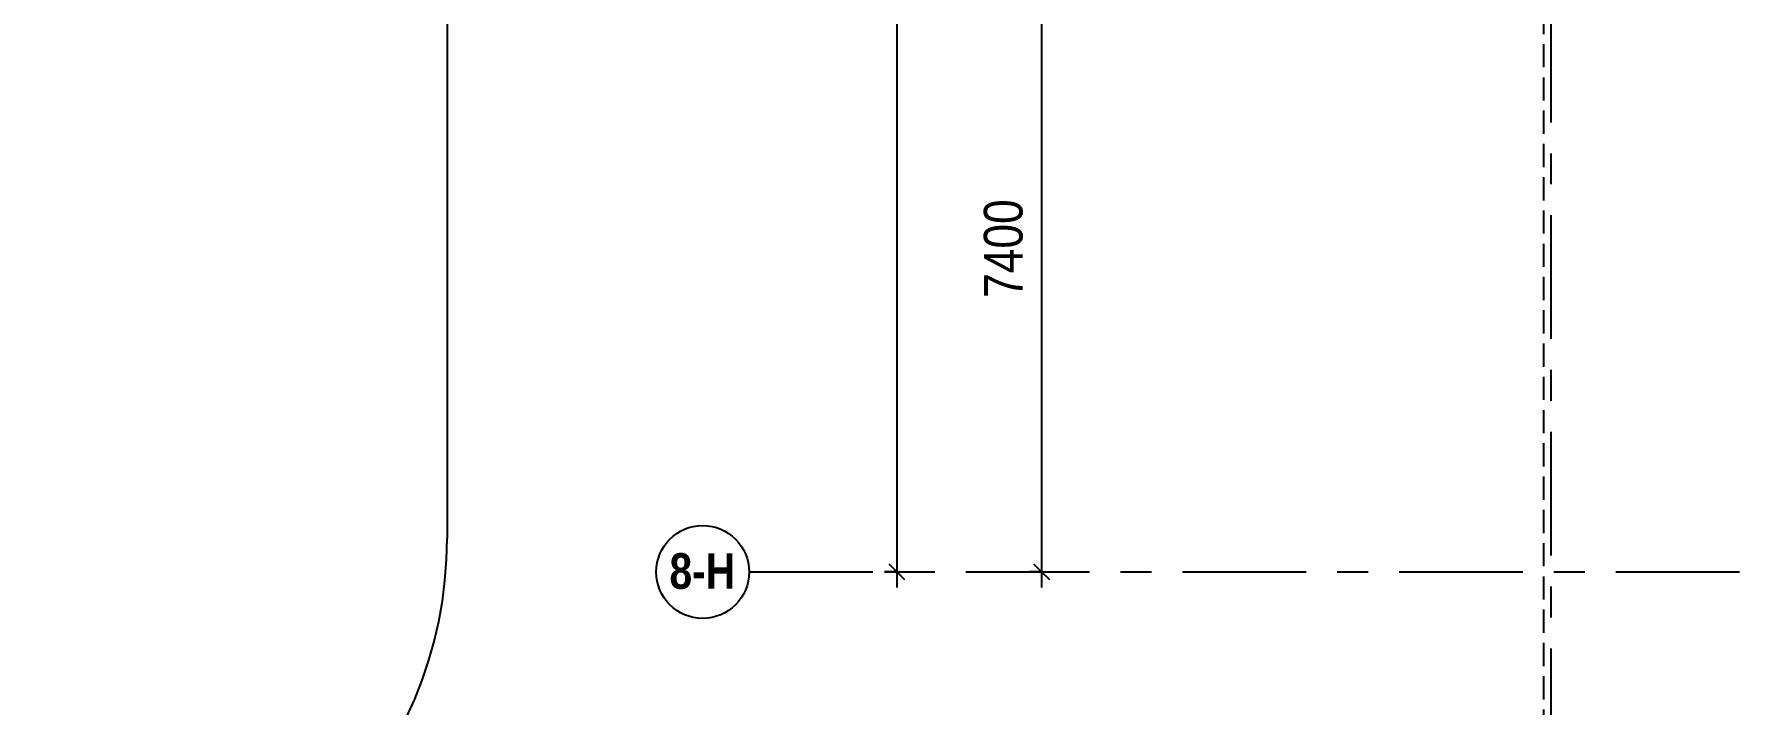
# Model space of a CAD drawing. Header units: millimetres. Extents: x -92759 to 184353, y -15225 to 86714.
# Drawn here: x -88233 to -71561, y 21455 to 27953 of the extents above; entities that cross this region are included whole.
import ezdxf

# ---------------------------------------------------------------- set-up
doc = ezdxf.new("R2010")
doc.units = ezdxf.units.MM
doc.linetypes.add('IDA - Grid Line', pattern=[2100, 1200, -300, 300, -300])
doc.linetypes.add('IDA - Hidden 065', pattern=[322.5, 225, -97.5])
for name, color, linetype in [('0-1', 9, 'Continuous'), ('A-_ANOT----_D', 8, 'Continuous'), ('A-_ANOT----_D-150', 8, 'Continuous'), ('A-_FLOR----_E', 8, 'Continuous'), ('S-_ANOTGRID_E', 8, 'Continuous')]:
    doc.layers.add(name, color=color, linetype=linetype)
doc.layers.add('A-_DETA----_E-7', color=7, linetype='IDA - Hidden 065', true_color=0x969696)
doc.layers.add('S-_ANOTGRID_E-1', color=9, linetype='IDA - Grid Line', true_color=0x808080)
doc.styles.add('Arial Narrow', font='ARIALN.TTF')
doc.styles.add('Arial Narrow_B', font='ARIALNB.TTF', dxfattribs={"height": 345})
doc.dimstyles.new('IDA_-_Arial_-_2_5mm_-_Black_-_Diagonal_1', dxfattribs={"dimscale": 304.8, "dimtxt": 383.786615, "dimasz": 0.492126, "dimexe": 0.492126, "dimexo": 0.738189, "dimgap": 0.246063, "dimtad": 1, "dimdec": 0, "dimzin": 0, "dimdsep": 46, "dimtxsty": 'Arial Narrow', "dimblk1": 'OBLIQUE', "dimblk2": 'OBLIQUE', "dimsah": 1, "dimcen": 0.09, "dimdle": 0.492126, "dimazin": 0, "dimtfac": 1, "dimtdec": 4, "dimtix": 1, "dimtmove": 2, "dimatfit": 3, "dimfxl": 1, "dimtvp": 1, "dimtolj": 1, "dimtzin": 0, "dimarcsym": 2})

# ---------------------------------------------------------------- blocks, each defined once
blk = doc.blocks.new('Grid - 3_0mm Dia-7015051-BLK8_RHH_1ST STOREY PLAN')
at = {"layer": 'S-_ANOTGRID_E'}
blk.add_circle((0, 0), 3, dxfattribs=at)
blk = doc.blocks.new('DIMBLOCK13-BLK8_RHH_1ST STOREY PLAN')
at = {"layer": 'A-_ANOT----_D-150', "transparency": 16777216}
for p, q in [((-23786, -42938), (-23517, -42938)), ((-23667, -42938), (-23786, -42938)), ((-23667, -42938), (-23742, -42863)), ((-23667, -42938), (-23667, -50488)), ((-23667, -42938), (-23592, -43013)), ((-23786, -50338), (-23517, -50338)), ((-23667, -50338), (-23786, -50338)), ((-23667, -50338), (-23742, -50263)), ((-23667, -50338), (-23592, -50413))]:
    blk.add_line(p, q, dxfattribs=at)
at = {"layer": 'A-_ANOT----_D-150', "color": 0, "transparency": 16777216, "insert": (-24227, -47681), "char_height": 375, "width": 1140.39, "attachment_point": 1, "rotation": 90, "line_spacing_factor": 0.974696, "style": 'Arial Narrow'}
blk.add_mtext('7400', dxfattribs=at)
blk = doc.blocks.new('_Oblique')
at = {"color": 0, "linetype": 'ByBlock', "lineweight": -2}
blk.add_line((-0.5, -0.5), (0.5, 0.5), dxfattribs=at)
blk = doc.blocks.new('DIMBLOCK15-BLK8_RHH_1ST STOREY PLAN')
at = {"layer": 'A-_ANOT----_D-150', "transparency": 16777216}
for p, q in [((-25071, 6262), (-25146, 6337)), ((-25071, 6412), (-25071, -50488)), ((-25190, 6262), (-24921, 6262)), ((-25071, 6262), (-25190, 6262)), ((-25071, 6262), (-24996, 6187)), ((-25190, -50338), (-24921, -50338)), ((-25071, -50338), (-25190, -50338)), ((-25071, -50338), (-25146, -50263)), ((-25071, -50338), (-24996, -50413))]:
    blk.add_line(p, q, dxfattribs=at)
at = {"layer": 'A-_ANOT----_D-150', "color": 0, "transparency": 16777216, "insert": (-25631, -22798), "char_height": 375, "width": 1425.49, "attachment_point": 1, "rotation": 90, "line_spacing_factor": 0.974696, "style": 'Arial Narrow'}
blk.add_mtext('56600', dxfattribs=at)
blk = doc.blocks.new('A$Cb2bf8f38')
at = {"layer": 'A-_DETA----_E-7'}
blk.add_line((-30675, -2425), (-30675, -18225), dxfattribs=at)
at = {"layer": 'A-_FLOR----_E'}
blk.add_line((-41300, 30550), (-41300, -9475), dxfattribs=at)
blk.add_arc((-45300, -9475), 4000, 270, 0, dxfattribs=at)
at = {"layer": 'S-_ANOTGRID_E-1'}
for p, q in [((-30600, -20141.4), (-30600, 53272.8)), ((-38373.1, -9800), (13584.7, -9800))]:
    blk.add_line(p, q, dxfattribs=at)
at = {"layer": 'S-_ANOTGRID_E', "xscale": 149.9999999999999, "yscale": 149.9999999999999, "zscale": 149.9999999999999, "rotation": 269.9999999999996}
blk.add_blockref('Grid - 3_0mm Dia-7015051-BLK8_RHH_1ST STOREY PLAN', (-38823.1, -9800), dxfattribs=at)
at = {"layer": 'S-_ANOTGRID_E', "insert": (-39144.9, -9618.6), "char_height": 345, "width": 757.595, "attachment_point": 1, "style": 'Arial Narrow_B'}
blk.add_mtext('8-H', dxfattribs=at)
at = {"layer": 'A-_ANOT----_D'}
for base, p1, p2, override, picture, middle in [((-36942.1, -9800), (-36836.1, 46800), (-36836.1, -9800), {"dimpost": '<>', "dimfxl": 56600}, 'DIMBLOCK15-BLK8_RHH_1ST STOREY PLAN', (-37251.8, 18453.3)), ((-35538.3, -9800), (-35432.2, -2400), (-35432.2, -9800), {"dimpost": '<>', "dimfxl": 7400}, 'DIMBLOCK13-BLK8_RHH_1ST STOREY PLAN', (-35847.9, -6572.8))]:
    dim = blk.add_linear_dim(base=base, p1=p1, p2=p2, angle=90, dimstyle='IDA_-_Arial_-_2_5mm_-_Black_-_Diagonal_1', override=override, dxfattribs=at)
    dim.commit()
    dim.dimension.update_dxf_attribs({"geometry": picture, "text_midpoint": middle, "dimtype": 128, "text_rotation": 90, "insert": (-11871, 40538.3)})

msp = doc.modelspace()

# ---------------------------------------------------------------- block references
at = {"layer": '0-1'}
msp.add_blockref('A$Cb2bf8f38', (-42933, 32541), dxfattribs=at)

doc.saveas('drawing.dxf')
